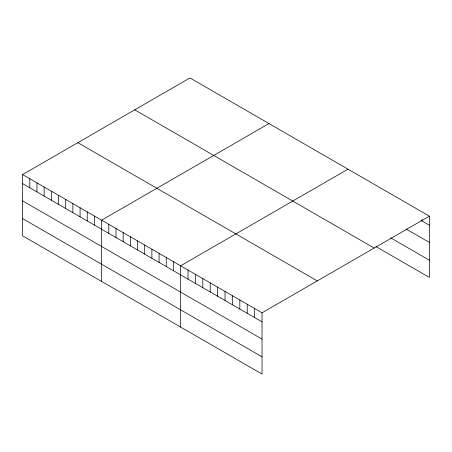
<?xml version="1.0" encoding="UTF-8"?>
<svg xmlns="http://www.w3.org/2000/svg" width="452" height="452" viewBox="0 0 452 452"><rect width="100%" height="100%" fill="white"/><g stroke="black" fill="none" stroke-linecap="round" stroke-linejoin="round"><path stroke-width="0.68" d="M22.6 174.568L262.036 312.801L262.036 374.064L22.6 235.825L22.6 174.568L189.964 77.936L429.4 216.175L429.4 277.432L375.889 246.538M268.98 123.554L101.615 220.186L101.615 281.443M347.995 169.172L180.625 265.799L180.625 327.062M262.036 312.801L429.4 216.175M420.863 220.305L429.4 225.237M406.06 228.989L429.4 242.464M390.686 237.859L429.4 260.211M134.736 109.825L374.171 248.058M77.829 142.679L317.264 280.912M22.6 183.631L262.036 321.864M22.6 200.857L262.036 339.09M22.6 218.604L262.036 356.837M421.998 219.57L421.998 220.966M254.634 308.53L254.634 317.592M247.233 304.258L247.233 313.321M239.831 299.981L239.831 309.049M232.43 295.71L232.43 304.772M225.028 291.438L225.028 300.501M217.627 287.167L217.627 296.229M210.231 282.89L210.231 291.958M202.829 278.618L202.829 287.681M195.428 274.347L195.428 283.41M188.026 270.076L188.026 279.138M173.444 261.651L173.444 270.72M166.263 257.504L166.263 266.573M159.076 253.357L159.076 262.426M151.895 249.216L151.895 258.278M144.713 245.069L144.713 254.131M137.527 240.922L137.527 249.984M130.345 236.775L130.345 245.837M123.164 232.627L123.164 241.69M115.978 228.48L115.978 237.543M108.796 224.333L108.796 233.396M94.428 216.039L94.428 225.102M87.247 211.892L87.247 220.955M80.066 207.745L80.066 216.807M72.879 203.598L72.879 212.66M65.698 199.451L65.698 208.513M58.517 195.304L58.517 204.366M51.33 191.156L51.33 200.219M44.149 187.009L44.149 196.072M36.968 182.862L36.968 191.925M29.781 178.715L29.781 187.778"/></g></svg>
